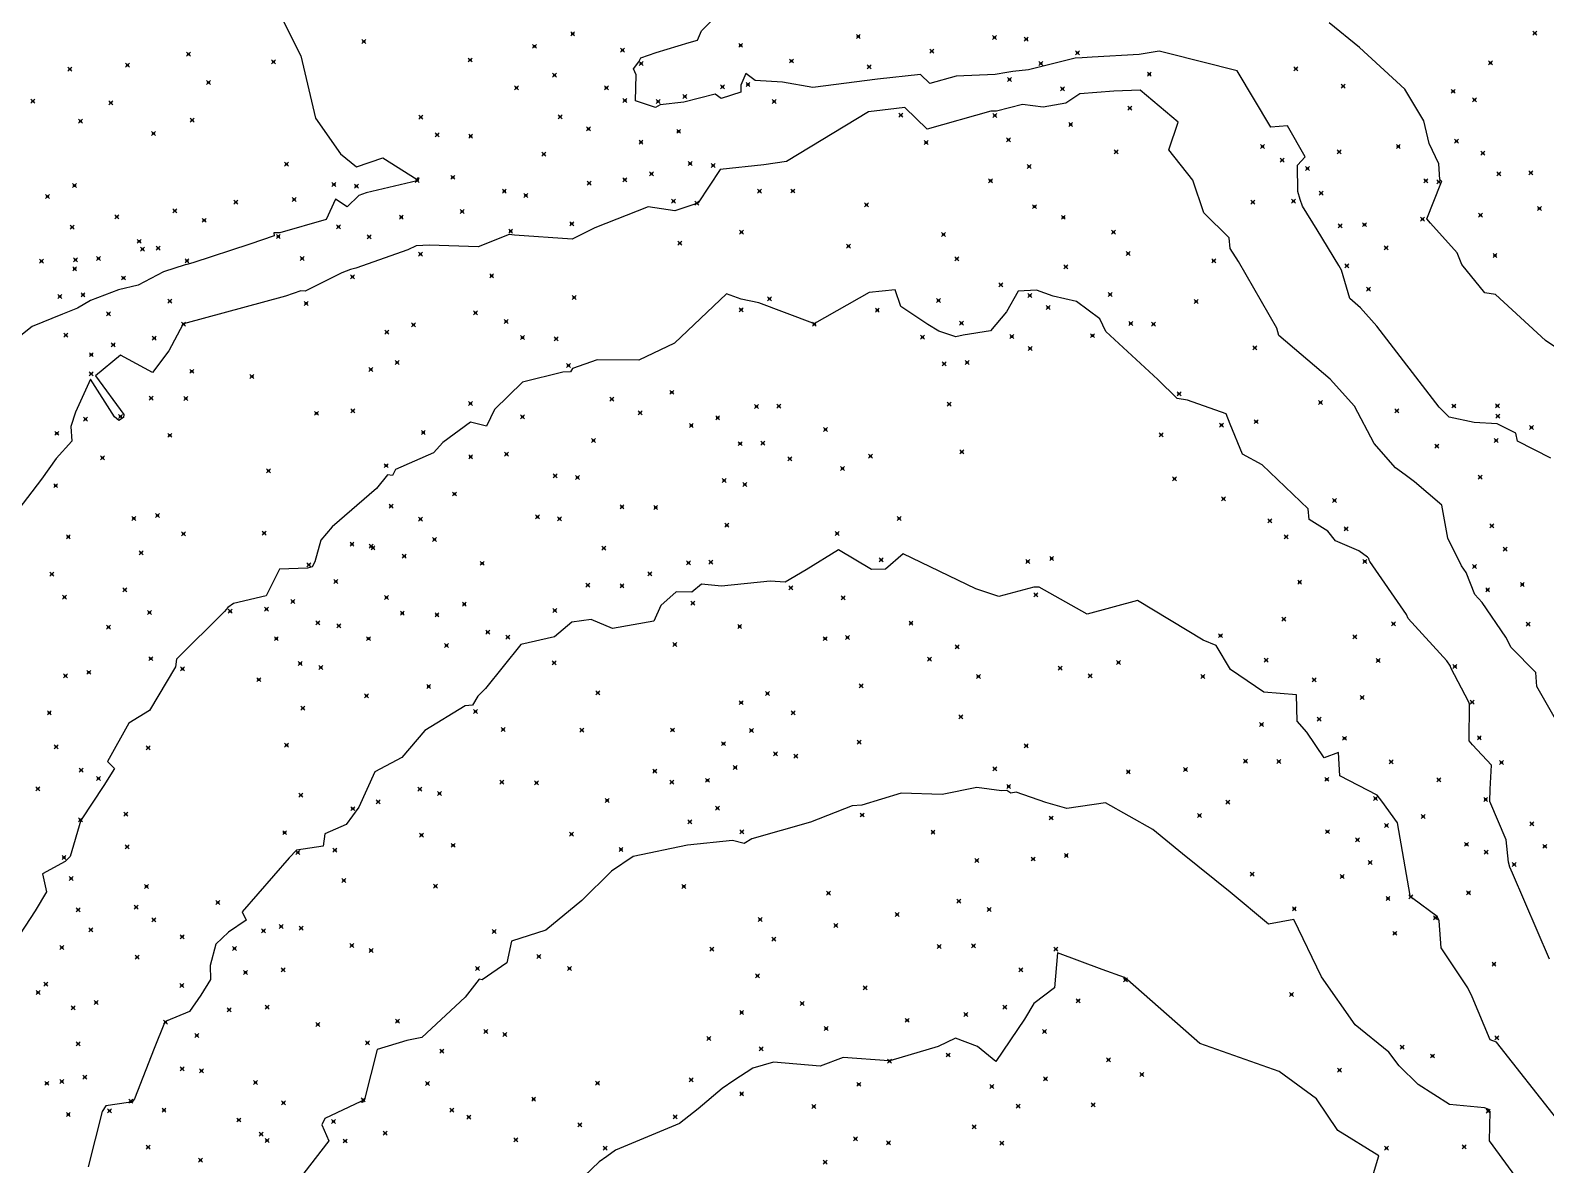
# Model space of a CAD drawing. Header units: inches. Extents: x 1411897 to 1412713, y 4930955 to 4931789.
# Drawn here: x 1412206.8 to 1412283.3, y 4931338.5 to 4931395.8 of the extents above; entities that cross this region are included whole.
import ezdxf

# ---------------------------------------------------------------- set-up
doc = ezdxf.new("R2010")
doc.units = ezdxf.units.IN
doc.header["$MEASUREMENT"] = 0
doc.header["$PDMODE"] = 35
doc.header["$PDSIZE"] = 0.1

msp = doc.modelspace()

# ---------------------------------------------------------------- linework, layer by layer
at = {"color": 2, "true_color": 0xf1eb1f}
for p, q in [((1412219.367, 4931396.672), (1412220.482, 4931394.479)), ((1412240.704, 4931395.726), (1412241.47, 4931396.501)), ((1412240.505, 4931395.268), (1412240.704, 4931395.726)), ((1412273.918, 4931394.896), (1412272.396, 4931396.137)), ((1412238.415, 4931394.641), (1412240.085, 4931395.139)), ((1412240.085, 4931395.139), (1412240.505, 4931395.268)), ((1412276.211, 4931392.794), (1412273.918, 4931394.896)), ((1412220.482, 4931394.479), (1412221.213, 4931391.322)), ((1412237.269, 4931393.807), (1412237.544, 4931394.163)), ((1412237.544, 4931394.163), (1412237.648, 4931394.363)), ((1412237.648, 4931394.363), (1412238.415, 4931394.641)), ((1412259.567, 4931394.347), (1412257.953, 4931393.946)), ((1412259.914, 4931394.373), (1412259.567, 4931394.347)), ((1412260.429, 4931394.397), (1412259.914, 4931394.373)), ((1412262.803, 4931394.537), (1412260.429, 4931394.397)), ((1412263.799, 4931394.711), (1412262.803, 4931394.537)), ((1412264.21, 4931394.602), (1412263.799, 4931394.711)), ((1412267.753, 4931393.708), (1412264.21, 4931394.602)), ((1412237.412, 4931393.513), (1412237.269, 4931393.807)), ((1412237.373, 4931392.194), (1412237.412, 4931393.513)), ((1412242.946, 4931393.583), (1412242.691, 4931392.996)), ((1412243.409, 4931393.224), (1412242.946, 4931393.583)), ((1412249.585, 4931393.285), (1412246.324, 4931392.877)), ((1412251.762, 4931393.524), (1412249.585, 4931393.285)), ((1412252.231, 4931393.067), (1412251.762, 4931393.524)), ((1412253.564, 4931393.443), (1412252.231, 4931393.067)), ((1412255.529, 4931393.533), (1412253.564, 4931393.443)), ((1412256.123, 4931393.63), (1412255.529, 4931393.533)), ((1412256.419, 4931393.676), (1412256.123, 4931393.63)), ((1412257.208, 4931393.767), (1412256.419, 4931393.676)), ((1412257.953, 4931393.946), (1412257.208, 4931393.767)), ((1412269.441, 4931390.876), (1412267.753, 4931393.708)), ((1412241.395, 4931392.53), (1412239.809, 4931392.132)), ((1412241.699, 4931392.322), (1412241.395, 4931392.53)), ((1412242.693, 4931392.644), (1412241.699, 4931392.322)), ((1412242.691, 4931392.996), (1412242.693, 4931392.644)), ((1412244.785, 4931393.139), (1412243.409, 4931393.224)), ((1412246.324, 4931392.877), (1412244.785, 4931393.139)), ((1412259.803, 4931392.551), (1412259.095, 4931392.075)), ((1412261.521, 4931392.682), (1412259.803, 4931392.551)), ((1412262.854, 4931392.745), (1412261.521, 4931392.682)), ((1412264.773, 4931391.125), (1412262.854, 4931392.745)), ((1412277.173, 4931391.197), (1412276.211, 4931392.794)), ((1412238.388, 4931391.87), (1412237.373, 4931392.194)), ((1412238.622, 4931391.998), (1412238.388, 4931391.87)), ((1412239.809, 4931392.132), (1412238.622, 4931391.998)), ((1412250.541, 4931391.821), (1412249.139, 4931391.646)), ((1412250.962, 4931391.868), (1412250.541, 4931391.821)), ((1412252.091, 4931390.766), (1412250.962, 4931391.868)), ((1412256.906, 4931392.007), (1412255.603, 4931391.686)), ((1412257.953, 4931391.88), (1412256.906, 4931392.007)), ((1412259.095, 4931392.075), (1412257.953, 4931391.88)), ((1412221.213, 4931391.322), (1412222.473, 4931389.521)), ((1412249.139, 4931391.646), (1412244.998, 4931389.145)), ((1412255.301, 4931391.672), (1412252.091, 4931390.766)), ((1412255.603, 4931391.686), (1412255.301, 4931391.672)), ((1412264.294, 4931389.727), (1412264.773, 4931391.125)), ((1412277.439, 4931390.043), (1412277.173, 4931391.197)), ((1412270.28, 4931390.946), (1412269.441, 4931390.876)), ((1412271.17, 4931389.378), (1412270.28, 4931390.946)), ((1412222.473, 4931389.521), (1412223.293, 4931388.865)), ((1412265.515, 4931388.203), (1412264.294, 4931389.727)), ((1412277.93, 4931389.022), (1412277.439, 4931390.043)), ((1412223.293, 4931388.865), (1412224.611, 4931389.321)), ((1412224.611, 4931389.321), (1412226.353, 4931388.224)), ((1412241.653, 4931388.73), (1412240.533, 4931387.052)), ((1412243.848, 4931388.974), (1412241.653, 4931388.73)), ((1412244.998, 4931389.145), (1412243.848, 4931388.974)), ((1412270.785, 4931388.959), (1412271.17, 4931389.378)), ((1412270.8, 4931387.622), (1412270.785, 4931388.959)), ((1412277.984, 4931388.235), (1412277.93, 4931389.022)), ((1412226.345, 4931388.169), (1412223.781, 4931387.553)), ((1412226.365, 4931388.169), (1412226.345, 4931388.169)), ((1412226.353, 4931388.224), (1412226.417, 4931388.334)), ((1412226.405, 4931388.185), (1412226.365, 4931388.169)), ((1412226.417, 4931388.334), (1412226.405, 4931388.185)), ((1412266.064, 4931386.555), (1412265.515, 4931388.203)), ((1412277.323, 4931386.245), (1412278.033, 4931388.028)), ((1412278.026, 4931388.173), (1412277.984, 4931388.235)), ((1412278.08, 4931388.13), (1412278.026, 4931388.173)), ((1412278.033, 4931388.028), (1412278.08, 4931388.13)), ((1412222.23, 4931387.237), (1412221.764, 4931386.219)), ((1412222.821, 4931386.849), (1412222.23, 4931387.237)), ((1412223.402, 4931387.419), (1412222.821, 4931386.849)), ((1412223.781, 4931387.553), (1412223.402, 4931387.419)), ((1412270.922, 4931387.227), (1412270.8, 4931387.622)), ((1412271.046, 4931386.89), (1412270.922, 4931387.227)), ((1412238.016, 4931386.855), (1412235.32, 4931385.79)), ((1412239.362, 4931386.657), (1412238.016, 4931386.855)), ((1412240.463, 4931387.023), (1412239.362, 4931386.657)), ((1412240.499, 4931387.021), (1412240.463, 4931387.023)), ((1412240.533, 4931387.052), (1412240.499, 4931387.021)), ((1412267.333, 4931385.286), (1412266.064, 4931386.555)), ((1412271.786, 4931385.686), (1412271.046, 4931386.89)), ((1412221.764, 4931386.219), (1412219.421, 4931385.54)), ((1412235.32, 4931385.79), (1412234.177, 4931385.213)), ((1412272.875, 4931383.895), (1412271.786, 4931385.686)), ((1412277.498, 4931386.03), (1412277.323, 4931386.245)), ((1412278.857, 4931384.525), (1412277.498, 4931386.03)), ((1412217.906, 4931384.967), (1412215.02, 4931384.017)), ((1412219.137, 4931385.394), (1412217.906, 4931384.967)), ((1412219.421, 4931385.54), (1412219.108, 4931385.538)), ((1412219.108, 4931385.538), (1412219.137, 4931385.394)), ((1412226.3, 4931384.884), (1412225.873, 4931384.68)), ((1412226.968, 4931384.919), (1412226.3, 4931384.884)), ((1412229.434, 4931384.84), (1412226.968, 4931384.919)), ((1412230.998, 4931385.45), (1412229.434, 4931384.84)), ((1412231.266, 4931385.416), (1412230.998, 4931385.45)), ((1412234.177, 4931385.213), (1412231.266, 4931385.416)), ((1412267.399, 4931384.754), (1412267.333, 4931385.286)), ((1412225.873, 4931384.68), (1412223.261, 4931383.75)), ((1412267.807, 4931384.084), (1412267.399, 4931384.754)), ((1412279.089, 4931383.948), (1412278.857, 4931384.525)), ((1412213.539, 4931383.563), (1412212.257, 4931382.893)), ((1412214.644, 4931383.916), (1412213.539, 4931383.563)), ((1412214.72, 4931383.935), (1412214.644, 4931383.916)), ((1412215.02, 4931384.017), (1412214.72, 4931383.935)), ((1412222.554, 4931383.513), (1412220.688, 4931382.598)), ((1412222.977, 4931383.69), (1412222.554, 4931383.513)), ((1412223.261, 4931383.75), (1412222.977, 4931383.69)), ((1412269.748, 4931380.728), (1412267.807, 4931384.084)), ((1412273.018, 4931383.647), (1412272.875, 4931383.895)), ((1412273.438, 4931382.218), (1412273.018, 4931383.647)), ((1412280.246, 4931382.507), (1412279.089, 4931383.948)), ((1412211.274, 4931382.666), (1412209.854, 4931382.132)), ((1412212.257, 4931382.893), (1412211.274, 4931382.666)), ((1412220.48, 4931382.607), (1412219.701, 4931382.35)), ((1412220.688, 4931382.598), (1412220.48, 4931382.607)), ((1412250.485, 4931382.665), (1412249.172, 4931382.533)), ((1412250.77, 4931381.823), (1412250.485, 4931382.665)), ((1412256.696, 4931382.591), (1412256.102, 4931381.547)), ((1412257.62, 4931382.651), (1412256.696, 4931382.591)), ((1412258.456, 4931382.343), (1412257.62, 4931382.651)), ((1412209.854, 4931382.132), (1412209.196, 4931381.736)), ((1412219.701, 4931382.35), (1412214.561, 4931380.948)), ((1412241.969, 4931382.463), (1412239.341, 4931379.963)), ((1412242.711, 4931382.194), (1412241.969, 4931382.463)), ((1412243.601, 4931382.003), (1412242.711, 4931382.194)), ((1412246.316, 4931380.977), (1412243.601, 4931382.003)), ((1412249.172, 4931382.533), (1412246.413, 4931380.959)), ((1412252.136, 4931380.911), (1412250.77, 4931381.823)), ((1412259.638, 4931382.071), (1412258.456, 4931382.343)), ((1412260.809, 4931381.202), (1412259.638, 4931382.071)), ((1412273.973, 4931381.761), (1412273.438, 4931382.218)), ((1412280.791, 4931382.431), (1412280.246, 4931382.507)), ((1412283.308, 4931380.113), (1412280.791, 4931382.431)), ((1412208.45, 4931381.437), (1412206.908, 4931380.817)), ((1412209.196, 4931381.736), (1412208.45, 4931381.437)), ((1412256.102, 4931381.547), (1412255.299, 4931380.587)), ((1412261.115, 4931380.567), (1412260.809, 4931381.202)), ((1412274.803, 4931380.836), (1412273.973, 4931381.761)), ((1412206.908, 4931380.817), (1412205.751, 4931379.886)), ((1412214.516, 4931380.909), (1412213.805, 4931379.579)), ((1412214.551, 4931380.945), (1412214.516, 4931380.909)), ((1412214.561, 4931380.948), (1412214.551, 4931380.945)), ((1412246.413, 4931380.959), (1412246.316, 4931380.977)), ((1412252.69, 4931380.575), (1412252.136, 4931380.911)), ((1412253.537, 4931380.297), (1412252.69, 4931380.575)), ((1412253.916, 4931380.368), (1412253.537, 4931380.297)), ((1412255.299, 4931380.587), (1412253.916, 4931380.368)), ((1412263.737, 4931378.132), (1412261.115, 4931380.567)), ((1412269.855, 4931380.364), (1412269.748, 4931380.728)), ((1412272.445, 4931378.15), (1412269.855, 4931380.364)), ((1412277.95, 4931376.736), (1412274.803, 4931380.836)), ((1412213.805, 4931379.579), (1412212.989, 4931378.496)), ((1412239.341, 4931379.963), (1412237.542, 4931379.111)), ((1412285.995, 4931378.296), (1412283.308, 4931380.113)), ((1412211.38, 4931379.367), (1412210.114, 4931378.329)), ((1412212.989, 4931378.496), (1412211.38, 4931379.367)), ((1412235.442, 4931379.125), (1412234.184, 4931378.69)), ((1412237.542, 4931379.111), (1412235.442, 4931379.125)), ((1412209.857, 4931378.152), (1412209.103, 4931376.485)), ((1412211.077, 4931376.248), (1412209.857, 4931378.152)), ((1412210.114, 4931378.329), (1412211.536, 4931376.369)), ((1412231.67, 4931378.002), (1412230.252, 4931376.616)), ((1412233.695, 4931378.512), (1412231.67, 4931378.002)), ((1412234.095, 4931378.525), (1412233.695, 4931378.512)), ((1412234.184, 4931378.69), (1412234.095, 4931378.525)), ((1412264.708, 4931377.176), (1412263.737, 4931378.132)), ((1412273.668, 4931376.788), (1412272.445, 4931378.15)), ((1412209.103, 4931376.485), (1412208.86, 4931375.768)), ((1412230.252, 4931376.616), (1412229.855, 4931375.779)), ((1412265.244, 4931377.091), (1412264.708, 4931377.176)), ((1412267.191, 4931376.397), (1412265.244, 4931377.091)), ((1412274.657, 4931374.904), (1412273.668, 4931376.788)), ((1412278.448, 4931376.232), (1412277.95, 4931376.736)), ((1412208.86, 4931375.768), (1412208.912, 4931375.02)), ((1412211.286, 4931376.075), (1412211.077, 4931376.248)), ((1412211.519, 4931376.213), (1412211.286, 4931376.075)), ((1412211.536, 4931376.369), (1412211.519, 4931376.213)), ((1412229.043, 4931375.983), (1412227.648, 4931374.952)), ((1412229.855, 4931375.779), (1412229.043, 4931375.983)), ((1412267.386, 4931375.882), (1412267.191, 4931376.397)), ((1412268.01, 4931374.37), (1412267.386, 4931375.882)), ((1412279.706, 4931375.97), (1412278.448, 4931376.232)), ((1412280.875, 4931375.902), (1412279.706, 4931375.97)), ((1412281.812, 4931375.426), (1412280.875, 4931375.902)), ((1412208.912, 4931375.02), (1412208.131, 4931374.146)), ((1412227.648, 4931374.952), (1412227.175, 4931374.443)), ((1412281.893, 4931375.028), (1412281.812, 4931375.426)), ((1412283.584, 4931374.163), (1412281.893, 4931375.028)), ((1412227.175, 4931374.443), (1412225.258, 4931373.595)), ((1412269.01, 4931373.831), (1412268.01, 4931374.37)), ((1412275.746, 4931373.672), (1412274.657, 4931374.904)), ((1412208.131, 4931374.146), (1412207.383, 4931373.102)), ((1412225.258, 4931373.595), (1412225.11, 4931373.29)), ((1412271.333, 4931371.611), (1412269.01, 4931373.831)), ((1412276.226, 4931373.319), (1412275.746, 4931373.672)), ((1412207.383, 4931373.102), (1412205.755, 4931370.978)), ((1412224.289, 4931372.642), (1412222.063, 4931370.706)), ((1412224.845, 4931373.319), (1412224.289, 4931372.642)), ((1412225.11, 4931373.29), (1412224.845, 4931373.319)), ((1412276.702, 4931372.977), (1412276.226, 4931373.319)), ((1412278.085, 4931371.804), (1412276.702, 4931372.977)), ((1412271.384, 4931371.073), (1412271.333, 4931371.611)), ((1412278.384, 4931370.131), (1412278.085, 4931371.804)), ((1412222.063, 4931370.706), (1412221.487, 4931370.029)), ((1412272.326, 4931370.479), (1412271.384, 4931371.073)), ((1412272.717, 4931369.999), (1412272.326, 4931370.479)), ((1412221.487, 4931370.029), (1412221.186, 4931368.936)), ((1412273.884, 4931369.488), (1412272.717, 4931369.999)), ((1412279.065, 4931368.731), (1412278.384, 4931370.131)), ((1412221.186, 4931368.936), (1412221.046, 4931368.687)), ((1412247.626, 4931369.543), (1412245.99, 4931368.54)), ((1412249.286, 4931368.548), (1412247.626, 4931369.543)), ((1412250.882, 4931369.339), (1412249.987, 4931368.572)), ((1412254.559, 4931367.571), (1412250.882, 4931369.339)), ((1412274.323, 4931369.173), (1412273.884, 4931369.488)), ((1412274.397, 4931369.111), (1412274.323, 4931369.173)), ((1412274.412, 4931369.022), (1412274.397, 4931369.111)), ((1412274.449, 4931368.948), (1412274.412, 4931369.022)), ((1412276.295, 4931366.273), (1412274.449, 4931368.948)), ((1412219.393, 4931368.562), (1412218.729, 4931367.226)), ((1412220.806, 4931368.62), (1412219.393, 4931368.562)), ((1412221.046, 4931368.687), (1412220.806, 4931368.62)), ((1412245.99, 4931368.54), (1412244.92, 4931367.913)), ((1412249.987, 4931368.572), (1412249.286, 4931368.548)), ((1412279.298, 4931368.394), (1412279.065, 4931368.731)), ((1412279.743, 4931367.287), (1412279.298, 4931368.394)), ((1412239.422, 4931367.426), (1412238.658, 4931366.738)), ((1412240.21, 4931367.403), (1412239.422, 4931367.426)), ((1412240.695, 4931367.816), (1412240.21, 4931367.403)), ((1412241.717, 4931367.716), (1412240.695, 4931367.816)), ((1412244.165, 4931367.964), (1412241.717, 4931367.716)), ((1412244.92, 4931367.913), (1412244.165, 4931367.964)), ((1412255.709, 4931367.181), (1412254.559, 4931367.571)), ((1412257.483, 4931367.666), (1412255.709, 4931367.181)), ((1412257.746, 4931367.651), (1412257.483, 4931367.666)), ((1412260.18, 4931366.301), (1412257.746, 4931367.651)), ((1412280.116, 4931366.878), (1412279.743, 4931367.287)), ((1412216.793, 4931366.635), (1412216.621, 4931366.436)), ((1412217.084, 4931366.839), (1412216.793, 4931366.635)), ((1412218.729, 4931367.226), (1412217.084, 4931366.839)), ((1412238.658, 4931366.738), (1412238.298, 4931365.943)), ((1412262.707, 4931366.986), (1412260.18, 4931366.301)), ((1412266.026, 4931364.979), (1412262.707, 4931366.986)), ((1412281.312, 4931365.142), (1412280.116, 4931366.878)), ((1412216.621, 4931366.436), (1412214.208, 4931364.032)), ((1412234.154, 4931365.89), (1412233.28, 4931365.144)), ((1412235.13, 4931366.018), (1412234.154, 4931365.89)), ((1412236.203, 4931365.564), (1412235.13, 4931366.018)), ((1412238.298, 4931365.943), (1412236.203, 4931365.564)), ((1412276.374, 4931366.074), (1412276.295, 4931366.273)), ((1412278.322, 4931363.941), (1412276.374, 4931366.074)), ((1412233.28, 4931365.144), (1412231.581, 4931364.77)), ((1412266.687, 4931364.717), (1412266.026, 4931364.979)), ((1412281.583, 4931364.606), (1412281.312, 4931365.142)), ((1412231.581, 4931364.77), (1412229.8, 4931362.547)), ((1412267.406, 4931363.508), (1412266.687, 4931364.717)), ((1412282.818, 4931363.344), (1412281.583, 4931364.606)), ((1412214.155, 4931363.643), (1412212.829, 4931361.438)), ((1412214.208, 4931364.032), (1412214.155, 4931363.643)), ((1412269.095, 4931362.357), (1412267.406, 4931363.508)), ((1412278.509, 4931363.668), (1412278.322, 4931363.941)), ((1412278.533, 4931363.581), (1412278.509, 4931363.668)), ((1412279.448, 4931361.857), (1412278.533, 4931363.581)), ((1412282.871, 4931362.647), (1412282.818, 4931363.344)), ((1412229.411, 4931362.16), (1412229.151, 4931361.697)), ((1412229.8, 4931362.547), (1412229.411, 4931362.16)), ((1412270.747, 4931362.23), (1412269.095, 4931362.357)), ((1412270.766, 4931360.896), (1412270.747, 4931362.23)), ((1412284.159, 4931360.4), (1412282.871, 4931362.647)), ((1412212.829, 4931361.438), (1412211.787, 4931360.803)), ((1412228.766, 4931361.662), (1412226.737, 4931360.419)), ((1412229.151, 4931361.697), (1412228.766, 4931361.662)), ((1412279.481, 4931361.755), (1412279.448, 4931361.857)), ((1412279.456, 4931359.91), (1412279.481, 4931361.755)), ((1412211.787, 4931360.803), (1412210.714, 4931358.869)), ((1412226.737, 4931360.419), (1412225.569, 4931359.055)), ((1412271.269, 4931360.349), (1412270.766, 4931360.896)), ((1412272.133, 4931359.053), (1412271.269, 4931360.349)), ((1412279.628, 4931359.697), (1412279.456, 4931359.91)), ((1412280.592, 4931358.672), (1412279.628, 4931359.697)), ((1412210.714, 4931358.869), (1412211.073, 4931358.502)), ((1412225.569, 4931359.055), (1412224.213, 4931358.331)), ((1412272.856, 4931359.307), (1412272.133, 4931359.053)), ((1412272.923, 4931358.137), (1412272.856, 4931359.307)), ((1412211.073, 4931358.502), (1412210.524, 4931357.656)), ((1412224.213, 4931358.331), (1412223.41, 4931356.562)), ((1412274.805, 4931357.165), (1412272.923, 4931358.137)), ((1412280.515, 4931357.472), (1412280.592, 4931358.672)), ((1412210.524, 4931357.656), (1412209.381, 4931355.914)), ((1412254.597, 4931357.556), (1412252.849, 4931357.193)), ((1412255.852, 4931357.384), (1412254.597, 4931357.556)), ((1412256.124, 4931357.4), (1412255.852, 4931357.384)), ((1412256.323, 4931357.267), (1412256.124, 4931357.4)), ((1412280.494, 4931356.842), (1412280.515, 4931357.472)), ((1412223.41, 4931356.562), (1412222.757, 4931355.684)), ((1412248.305, 4931356.617), (1412246.214, 4931355.796)), ((1412248.798, 4931356.662), (1412248.305, 4931356.617)), ((1412250.776, 4931357.265), (1412248.798, 4931356.662)), ((1412252.849, 4931357.193), (1412250.776, 4931357.265)), ((1412256.589, 4931357.319), (1412256.323, 4931357.267)), ((1412258.089, 4931356.794), (1412256.589, 4931357.319)), ((1412259.149, 4931356.483), (1412258.089, 4931356.794)), ((1412261.095, 4931356.782), (1412259.149, 4931356.483)), ((1412263.483, 4931355.43), (1412261.095, 4931356.782)), ((1412275.055, 4931356.867), (1412274.805, 4931357.165)), ((1412275.847, 4931355.766), (1412275.055, 4931356.867)), ((1412281.321, 4931354.916), (1412280.494, 4931356.842)), ((1412209.375, 4931355.896), (1412208.828, 4931354.062)), ((1412209.381, 4931355.914), (1412209.375, 4931355.896)), ((1412246.214, 4931355.796), (1412243.241, 4931354.957)), ((1412221.686, 4931355.218), (1412221.605, 4931354.596)), ((1412222.757, 4931355.684), (1412221.686, 4931355.218)), ((1412264.979, 4931354.209), (1412263.483, 4931355.43)), ((1412276.485, 4931352.105), (1412275.847, 4931355.766)), ((1412220.253, 4931354.385), (1412219.894, 4931353.997)), ((1412221.605, 4931354.596), (1412220.253, 4931354.385)), ((1412240.001, 4931354.635), (1412237.25, 4931354.062)), ((1412242.271, 4931354.87), (1412240.001, 4931354.635)), ((1412242.864, 4931354.721), (1412242.271, 4931354.87)), ((1412243.241, 4931354.957), (1412242.864, 4931354.721)), ((1412281.45, 4931353.784), (1412281.321, 4931354.916)), ((1412208.587, 4931353.814), (1412207.43, 4931353.188)), ((1412208.828, 4931354.062), (1412208.587, 4931353.814)), ((1412219.894, 4931353.997), (1412217.519, 4931351.275)), ((1412237.25, 4931354.062), (1412236.167, 4931353.327)), ((1412267.398, 4931352.261), (1412264.979, 4931354.209)), ((1412281.509, 4931353.524), (1412281.45, 4931353.784)), ((1412281.643, 4931353.231), (1412281.509, 4931353.524)), ((1412207.43, 4931353.188), (1412207.637, 4931352.286)), ((1412236.167, 4931353.327), (1412234.664, 4931351.849)), ((1412283.512, 4931348.892), (1412281.643, 4931353.231)), ((1412207.637, 4931352.286), (1412207.068, 4931351.32)), ((1412269.329, 4931350.647), (1412267.398, 4931352.261)), ((1412276.484, 4931352.052), (1412276.485, 4931352.105)), ((1412276.501, 4931352.029), (1412276.484, 4931352.052)), ((1412276.504, 4931352.017), (1412276.501, 4931352.029)), ((1412276.613, 4931351.942), (1412276.504, 4931352.017)), ((1412207.068, 4931351.32), (1412205.769, 4931349.341)), ((1412217.519, 4931351.275), (1412217.714, 4931350.855)), ((1412234.664, 4931351.849), (1412232.846, 4931350.353)), ((1412277.838, 4931351.037), (1412276.613, 4931351.942)), ((1412217.714, 4931350.855), (1412216.832, 4931350.249)), ((1412270.613, 4931350.889), (1412269.329, 4931350.647)), ((1412271.995, 4931347.991), (1412270.613, 4931350.889)), ((1412277.944, 4931350.817), (1412277.838, 4931351.037)), ((1412278.04, 4931349.463), (1412277.944, 4931350.817)), ((1412216.832, 4931350.249), (1412216.19, 4931349.639)), ((1412231.109, 4931349.79), (1412230.871, 4931348.7)), ((1412232.846, 4931350.353), (1412231.109, 4931349.79)), ((1412216.19, 4931349.639), (1412215.899, 4931348.564)), ((1412258.671, 4931349.203), (1412258.52, 4931347.435)), ((1412260.937, 4931348.363), (1412258.671, 4931349.203)), ((1412279.383, 4931347.432), (1412278.04, 4931349.463)), ((1412215.899, 4931348.564), (1412215.913, 4931347.857)), ((1412230.871, 4931348.7), (1412229.634, 4931347.846)), ((1412262.056, 4931347.963), (1412260.937, 4931348.363)), ((1412215.913, 4931347.857), (1412215.433, 4931347.065)), ((1412229.471, 4931347.873), (1412228.776, 4931346.976)), ((1412229.634, 4931347.846), (1412229.471, 4931347.873)), ((1412258.52, 4931347.435), (1412257.476, 4931346.649)), ((1412262.133, 4931347.9), (1412262.056, 4931347.963)), ((1412262.152, 4931347.885), (1412262.133, 4931347.9)), ((1412262.204, 4931347.842), (1412262.152, 4931347.885)), ((1412265.857, 4931344.63), (1412262.204, 4931347.842)), ((1412273.707, 4931345.567), (1412271.995, 4931347.991)), ((1412279.603, 4931346.982), (1412279.383, 4931347.432)), ((1412215.433, 4931347.065), (1412214.862, 4931346.238)), ((1412228.776, 4931346.976), (1412226.581, 4931344.929)), ((1412257.476, 4931346.649), (1412257.007, 4931345.855)), ((1412280.511, 4931344.822), (1412279.603, 4931346.982)), ((1412214.862, 4931346.238), (1412213.677, 4931345.762)), ((1412257.007, 4931345.855), (1412255.565, 4931343.724)), ((1412213.601, 4931345.666), (1412213.067, 4931344.373)), ((1412213.621, 4931345.708), (1412213.599, 4931345.687)), ((1412213.599, 4931345.687), (1412213.601, 4931345.666)), ((1412213.637, 4931345.73), (1412213.621, 4931345.708)), ((1412213.677, 4931345.762), (1412213.637, 4931345.73)), ((1412275.401, 4931344.194), (1412273.707, 4931345.567)), ((1412213.067, 4931344.373), (1412212.081, 4931341.834)), ((1412224.329, 4931344.329), (1412223.691, 4931341.805)), ((1412225.823, 4931344.787), (1412224.329, 4931344.329)), ((1412226.581, 4931344.929), (1412225.823, 4931344.787)), ((1412252.643, 4931344.481), (1412250.209, 4931343.761)), ((1412253.522, 4931344.897), (1412252.643, 4931344.481)), ((1412254.632, 4931344.482), (1412253.522, 4931344.897)), ((1412255.565, 4931343.724), (1412254.632, 4931344.482)), ((1412269.863, 4931343.216), (1412265.857, 4931344.63)), ((1412280.832, 4931344.69), (1412280.511, 4931344.822)), ((1412283.876, 4931340.831), (1412280.832, 4931344.69)), ((1412244.334, 4931343.685), (1412243.298, 4931343.391)), ((1412246.697, 4931343.492), (1412244.334, 4931343.685)), ((1412247.856, 4931343.923), (1412246.697, 4931343.492)), ((1412250.168, 4931343.757), (1412247.856, 4931343.923)), ((1412250.191, 4931343.767), (1412250.168, 4931343.757)), ((1412250.209, 4931343.761), (1412250.191, 4931343.767)), ((1412275.925, 4931343.505), (1412275.401, 4931344.194)), ((1412243.298, 4931343.391), (1412242.329, 4931342.768)), ((1412271.753, 4931341.846), (1412269.863, 4931343.216)), ((1412276.88, 4931342.557), (1412275.925, 4931343.505)), ((1412241.742, 4931342.361), (1412240.541, 4931341.334)), ((1412242.329, 4931342.768), (1412241.742, 4931342.361)), ((1412278.459, 4931341.552), (1412276.88, 4931342.557)), ((1412210.631, 4931341.487), (1412210.454, 4931341.198)), ((1412211.769, 4931341.661), (1412210.631, 4931341.487)), ((1412211.925, 4931341.654), (1412211.769, 4931341.661)), ((1412211.982, 4931341.698), (1412211.925, 4931341.654)), ((1412212.081, 4931341.834), (1412211.982, 4931341.698)), ((1412223.504, 4931341.698), (1412221.694, 4931340.849)), ((1412223.569, 4931341.651), (1412223.504, 4931341.698)), ((1412223.652, 4931341.756), (1412223.569, 4931341.651)), ((1412223.691, 4931341.805), (1412223.652, 4931341.756)), ((1412240.541, 4931341.334), (1412239.597, 4931340.595)), ((1412272.832, 4931340.243), (1412271.753, 4931341.846)), ((1412280.228, 4931341.391), (1412278.459, 4931341.552)), ((1412280.422, 4931341.311), (1412280.228, 4931341.391)), ((1412280.511, 4931341.199), (1412280.422, 4931341.311)), ((1412210.454, 4931341.198), (1412209.745, 4931338.398)), ((1412221.694, 4931340.849), (1412221.544, 4931340.527)), ((1412221.544, 4931340.527), (1412221.895, 4931339.716)), ((1412239.597, 4931340.595), (1412236.365, 4931339.251)), ((1412280.489, 4931339.719), (1412280.511, 4931341.199)), ((1412274.904, 4931338.954), (1412272.832, 4931340.243)), ((1412221.895, 4931339.716), (1412220.051, 4931337.343)), ((1412236.365, 4931339.251), (1412235.929, 4931338.924)), ((1412282.9, 4931336.432), (1412280.489, 4931339.719)), ((1412235.544, 4931338.665), (1412233.416, 4931336.635)), ((1412235.929, 4931338.924), (1412235.544, 4931338.665)), ((1412274.09, 4931336.288), (1412274.904, 4931338.954))]:
    msp.add_line(p, q, dxfattribs=at)
for p in [(1412234.2, 4931395.58), (1412282.77, 4931395.61), (1412223.66, 4931395.19), (1412232.27, 4931394.95), (1412236.72, 4931394.75), (1412242.68, 4931395), (1412248.62, 4931395.45), (1412255.5, 4931395.39), (1412257.1, 4931395.31), (1412211.72, 4931394), (1412214.8, 4931394.55), (1412219.1, 4931394.17), (1412229.02, 4931394.26), (1412237.66, 4931394.08), (1412245.24, 4931394.21), (1412252.33, 4931394.7), (1412257.83, 4931394.09), (1412259.68, 4931394.62), (1412280.53, 4931394.11), (1412208.81, 4931393.8), (1412233.28, 4931393.49), (1412249.17, 4931393.92), (1412256.25, 4931393.27), (1412263.31, 4931393.54), (1412270.71, 4931393.82), (1412215.82, 4931393.12), (1412231.36, 4931392.86), (1412235.9, 4931392.85), (1412239.86, 4931392.42), (1412241.77, 4931392.91), (1412243.05, 4931393.03), (1412258.93, 4931392.8), (1412273.09, 4931392.94), (1412278.65, 4931392.68), (1412206.95, 4931392.18), (1412210.89, 4931392.1), (1412236.84, 4931392.21), (1412238.51, 4931392.16), (1412244.37, 4931392.16), (1412262.33, 4931391.83), (1412279.72, 4931392.25), (1412209.35, 4931391.17), (1412214.99, 4931391.22), (1412226.54, 4931391.38), (1412233.57, 4931391.39), (1412250.77, 4931391.47), (1412255.51, 4931391.46), (1412259.34, 4931391), (1412213.04, 4931390.55), (1412227.36, 4931390.49), (1412229.05, 4931390.42), (1412235, 4931390.78), (1412237.65, 4931390.12), (1412239.55, 4931390.66), (1412256.2, 4931390.23), (1412278.82, 4931390.17), (1412232.74, 4931389.51), (1412252.05, 4931390.09), (1412261.64, 4931389.63), (1412269.02, 4931389.9), (1412272.89, 4931389.63), (1412275.88, 4931389.9), (1412280.15, 4931389.56), (1412219.75, 4931389.01), (1412240.13, 4931389.03), (1412241.29, 4931388.93), (1412257.24, 4931388.88), (1412270.02, 4931389.21), (1412271.3, 4931388.79), (1412209.05, 4931387.92), (1412222.15, 4931387.98), (1412223.28, 4931387.9), (1412226.35, 4931388.18), (1412228.15, 4931388.34), (1412235.03, 4931388.05), (1412236.83, 4931388.22), (1412238.18, 4931388.51), (1412255.3, 4931388.17), (1412277.27, 4931388.17), (1412277.93, 4931388.11), (1412280.95, 4931388.52), (1412282.57, 4931388.57), (1412207.69, 4931387.37), (1412217.2, 4931387.08), (1412220.14, 4931387.22), (1412230.75, 4931387.64), (1412231.83, 4931387.43), (1412239.29, 4931387.13), (1412243.63, 4931387.64), (1412245.31, 4931387.65), (1412268.54, 4931387.09), (1412270.59, 4931387.13), (1412271.99, 4931387.54), (1412211.19, 4931386.35), (1412214.11, 4931386.65), (1412225.55, 4931386.33), (1412228.62, 4931386.61), (1412240.47, 4931387.04), (1412249.03, 4931386.95), (1412257.52, 4931386.86), (1412258.97, 4931386.32), (1412280.03, 4931386.43), (1412283, 4931386.77), (1412208.93, 4931385.83), (1412215.6, 4931386.17), (1412222.38, 4931385.84), (1412231.07, 4931385.62), (1412234.15, 4931386), (1412242.72, 4931385.57), (1412261.5, 4931385.57), (1412272.94, 4931385.89), (1412274.17, 4931385.95), (1412277.1, 4931386.23), (1412212.32, 4931385.11), (1412219.34, 4931385.35), (1412223.93, 4931385.34), (1412239.61, 4931385.02), (1412248.12, 4931384.86), (1412252.92, 4931385.45), (1412275.27, 4931384.78), (1412207.38, 4931384.11), (1412209.1, 4931384.17), (1412210.26, 4931384.24), (1412212.48, 4931384.72), (1412213.27, 4931384.76), (1412214.73, 4931384.12), (1412220.55, 4931384.25), (1412226.52, 4931384.46), (1412253.59, 4931384.23), (1412262.24, 4931384.5), (1412266.56, 4931384.13), (1412280.76, 4931384.39), (1412209.06, 4931383.72), (1412211.52, 4931383.26), (1412223.08, 4931383.32), (1412230.11, 4931383.37), (1412259.09, 4931383.82), (1412273.28, 4931383.88), (1412255.81, 4931382.91), (1412274.37, 4931382.7), (1412208.31, 4931382.32), (1412209.48, 4931382.41), (1412213.87, 4931382.09), (1412220.74, 4931381.98), (1412234.28, 4931382.28), (1412244.14, 4931382.21), (1412252.67, 4931382.13), (1412257.28, 4931382.38), (1412258.21, 4931381.77), (1412261.34, 4931382.43), (1412265.68, 4931382.08), (1412210.77, 4931381.45), (1412229.29, 4931381.5), (1412230.84, 4931381.07), (1412242.71, 4931381.66), (1412249.58, 4931381.63), (1412253.83, 4931380.98), (1412262.37, 4931380.97), (1412208.62, 4931380.37), (1412213.08, 4931380.22), (1412214.56, 4931380.93), (1412224.82, 4931380.53), (1412226.17, 4931380.89), (1412231.67, 4931380.25), (1412233.37, 4931380.19), (1412246.4, 4931380.93), (1412251.86, 4931380.28), (1412256.37, 4931380.3), (1412260.44, 4931380.35), (1412263.52, 4931380.93), (1412211.01, 4931379.89), (1412257.3, 4931379.7), (1412268.63, 4931379.73), (1412209.9, 4931379.39), (1412225.34, 4931379), (1412233.99, 4931378.84), (1412252.95, 4931378.93), (1412254.11, 4931378.99), (1412209.89, 4931378.42), (1412214.97, 4931378.55), (1412218.01, 4931378.29), (1412224.01, 4931378.64), (1412212.92, 4931377.19), (1412214.67, 4931377.18), (1412236.17, 4931377.15), (1412239.21, 4931377.49), (1412264.81, 4931377.41), (1412221.27, 4931376.43), (1412223.1, 4931376.56), (1412229.04, 4931376.92), (1412237.61, 4931376.45), (1412243.48, 4931376.78), (1412244.61, 4931376.79), (1412253.2, 4931376.89), (1412271.95, 4931376.98), (1412275.8, 4931376.55), (1412278.69, 4931376.8), (1412280.88, 4931376.81), (1412209.61, 4931376.14), (1412211.37, 4931376.27), (1412231.67, 4931376.26), (1412240.19, 4931375.82), (1412241.52, 4931376.2), (1412246.96, 4931375.62), (1412266.95, 4931375.84), (1412268.71, 4931376.01), (1412280.9, 4931376.29), (1412282.61, 4931375.72), (1412208.16, 4931375.42), (1412213.86, 4931375.32), (1412226.66, 4931375.46), (1412235.25, 4931375.06), (1412242.65, 4931374.9), (1412243.8, 4931374.93), (1412263.91, 4931375.35), (1412280.82, 4931375.06), (1412210.47, 4931374.19), (1412229.05, 4931374.23), (1412230.86, 4931374.37), (1412245.16, 4931374.14), (1412249.24, 4931374.27), (1412253.85, 4931374.48), (1412277.83, 4931374.78), (1412218.85, 4931373.53), (1412224.79, 4931373.79), (1412247.82, 4931373.65), (1412208.1, 4931372.78), (1412233.32, 4931373.27), (1412234.44, 4931373.19), (1412241.85, 4931373.04), (1412242.89, 4931372.84), (1412264.58, 4931373.12), (1412280.01, 4931373.21), (1412228.23, 4931372.36), (1412267.05, 4931372.12), (1412272.66, 4931372.03), (1412212.04, 4931371.13), (1412213.24, 4931371.28), (1412225.03, 4931371.74), (1412226.52, 4931371.09), (1412232.42, 4931371.2), (1412233.53, 4931371.11), (1412236.69, 4931371.71), (1412238.39, 4931371.68), (1412250.68, 4931371.12), (1412269.4, 4931371), (1412214.56, 4931370.35), (1412218.63, 4931370.39), (1412241.98, 4931370.78), (1412247.55, 4931370.36), (1412273.24, 4931370.6), (1412280.6, 4931370.75), (1412208.74, 4931370.2), (1412223.06, 4931369.83), (1412224.03, 4931369.72), (1412224.12, 4931369.64), (1412227.23, 4931370.07), (1412235.77, 4931369.62), (1412270.22, 4931370.2), (1412281.28, 4931369.57), (1412212.41, 4931369.39), (1412220.88, 4931368.79), (1412225.7, 4931369.22), (1412229.63, 4931368.86), (1412240.05, 4931368.89), (1412241.18, 4931368.92), (1412249.77, 4931369.03), (1412257.17, 4931368.95), (1412258.38, 4931369.11), (1412274.19, 4931368.96), (1412279.73, 4931368.7), (1412207.91, 4931368.32), (1412222.25, 4931367.94), (1412238.09, 4931368.33), (1412211.59, 4931367.53), (1412234.97, 4931367.76), (1412236.69, 4931367.72), (1412245.21, 4931367.63), (1412257.58, 4931367.27), (1412270.9, 4931367.91), (1412280.39, 4931367.52), (1412282.14, 4931367.79), (1412208.54, 4931367.16), (1412216.91, 4931366.44), (1412218.75, 4931366.55), (1412220.07, 4931366.94), (1412224.8, 4931367.14), (1412228.73, 4931366.8), (1412233.3, 4931366.48), (1412240.27, 4931366.85), (1412247.85, 4931367.12), (1412210.77, 4931365.64), (1412212.84, 4931366.38), (1412221.34, 4931365.86), (1412222.4, 4931365.71), (1412225.6, 4931366.34), (1412227.35, 4931366.26), (1412242.63, 4931365.67), (1412251.28, 4931365.84), (1412270.1, 4931366.04), (1412275.64, 4931365.81), (1412282.43, 4931365.79), (1412219.24, 4931365.06), (1412223.9, 4931365.06), (1412229.91, 4931365.39), (1412230.93, 4931365.13), (1412246.95, 4931365.06), (1412248.07, 4931365.12), (1412266.9, 4931365.21), (1412273.69, 4931365.15), (1412227.83, 4931364.71), (1412239.36, 4931364.77), (1412253.61, 4931364.64), (1412209.78, 4931363.36), (1412212.91, 4931364.05), (1412214.5, 4931363.53), (1412220.45, 4931363.8), (1412221.48, 4931363.61), (1412233.26, 4931363.84), (1412252.21, 4931364.03), (1412258.81, 4931363.57), (1412261.75, 4931363.85), (1412269.21, 4931363.97), (1412274.86, 4931363.95), (1412278.74, 4931363.65), (1412208.6, 4931363.19), (1412218.35, 4931362.99), (1412226.93, 4931362.65), (1412248.77, 4931362.68), (1412254.68, 4931363.15), (1412260.32, 4931363.19), (1412266.01, 4931363.15), (1412271.63, 4931362.98), (1412223.79, 4931362.17), (1412235.47, 4931362.32), (1412242.71, 4931361.83), (1412244.04, 4931362.29), (1412274.06, 4931362.09), (1412279.61, 4931361.85), (1412207.78, 4931361.31), (1412220.58, 4931361.55), (1412229.29, 4931361.38), (1412245.33, 4931361.32), (1412253.8, 4931361.11), (1412230.69, 4931360.47), (1412234.66, 4931360.44), (1412239.24, 4931360.45), (1412243.22, 4931360.43), (1412268.98, 4931360.73), (1412271.89, 4931361), (1412208.13, 4931359.6), (1412212.77, 4931359.55), (1412219.76, 4931359.68), (1412241.81, 4931359.76), (1412248.66, 4931359.84), (1412257.1, 4931359.65), (1412273.17, 4931360.03), (1412279.97, 4931360.05), (1412244.44, 4931359.25), (1412245.47, 4931359.13), (1412268.16, 4931358.87), (1412269.85, 4931358.86), (1412275.52, 4931358.84), (1412281.09, 4931358.81), (1412209.39, 4931358.43), (1412210.26, 4931358), (1412238.34, 4931358.38), (1412242.41, 4931358.56), (1412255.51, 4931358.49), (1412262.25, 4931358.34), (1412265.13, 4931358.45), (1412207.2, 4931357.48), (1412226.48, 4931357.46), (1412227.48, 4931357.24), (1412230.63, 4931357.82), (1412232.37, 4931357.78), (1412239.21, 4931357.82), (1412241.01, 4931357.91), (1412256.21, 4931357.6), (1412272.27, 4931357.96), (1412277.92, 4931357.93), (1412220.48, 4931357.16), (1412223.1, 4931356.48), (1412224.38, 4931356.82), (1412235.94, 4931356.9), (1412241.51, 4931356.5), (1412267.27, 4931356.81), (1412274.73, 4931356.99), (1412280.29, 4931356.95), (1412209.35, 4931355.91), (1412211.64, 4931356.2), (1412240.11, 4931355.82), (1412248.82, 4931356.16), (1412258.36, 4931356.01), (1412265.85, 4931356.14), (1412277.14, 4931356.08), (1412282.62, 4931355.72), (1412219.66, 4931355.27), (1412226.57, 4931355.15), (1412234.14, 4931355.2), (1412242.74, 4931355.31), (1412252.39, 4931355.3), (1412272.3, 4931355.32), (1412275.29, 4931355.63), (1412211.71, 4931354.55), (1412220.33, 4931354.27), (1412222.2, 4931354.39), (1412228.16, 4931354.63), (1412236.64, 4931354.42), (1412273.82, 4931354.91), (1412279.32, 4931354.68), (1412280.31, 4931354.29), (1412283.28, 4931354.58), (1412208.52, 4931354.01), (1412254.6, 4931353.87), (1412257.45, 4931353.94), (1412259.12, 4931354.12), (1412274.46, 4931353.76), (1412281.73, 4931353.66), (1412208.88, 4931352.95), (1412222.65, 4931352.86), (1412268.5, 4931353.18), (1412273.04, 4931353.05), (1412212.69, 4931352.56), (1412227.27, 4931352.57), (1412239.81, 4931352.56), (1412247.12, 4931352.22), (1412275.36, 4931351.95), (1412276.51, 4931352.03), (1412279.43, 4931352.24), (1412209.24, 4931351.38), (1412212.16, 4931351.51), (1412216.29, 4931351.74), (1412250.58, 4931351.14), (1412253.7, 4931351.81), (1412255.23, 4931351.39), (1412270.63, 4931351.43), (1412209.87, 4931350.36), (1412213.05, 4931350.87), (1412219.49, 4931350.53), (1412220.49, 4931350.45), (1412243.67, 4931350.89), (1412247.49, 4931350.58), (1412277.75, 4931350.97), (1412214.48, 4931350.02), (1412218.59, 4931350.31), (1412230.23, 4931350.28), (1412244.35, 4931349.9), (1412275.71, 4931350.19), (1412208.41, 4931349.48), (1412212.22, 4931348.99), (1412217.13, 4931349.43), (1412223.05, 4931349.57), (1412224.02, 4931349.32), (1412232.49, 4931349.02), (1412241.23, 4931349.39), (1412252.7, 4931349.53), (1412254.43, 4931349.56), (1412258.59, 4931349.39), (1412217.68, 4931348.22), (1412219.58, 4931348.35), (1412229.4, 4931348.41), (1412234.04, 4931348.41), (1412256.82, 4931348.35), (1412280.71, 4931348.63), (1412207.6, 4931347.62), (1412214.47, 4931347.56), (1412243.53, 4931348.04), (1412248.97, 4931347.44), (1412262.11, 4931347.85), (1412207.21, 4931347.2), (1412210.14, 4931346.7), (1412245.78, 4931346.65), (1412259.72, 4931346.79), (1412270.49, 4931347.1), (1412208.98, 4931346.43), (1412216.86, 4931346.33), (1412218.78, 4931346.47), (1412225.36, 4931345.75), (1412242.73, 4931346.2), (1412251.09, 4931345.8), (1412254.05, 4931346.1), (1412256.01, 4931346.46), (1412213.65, 4931345.7), (1412215.22, 4931345.03), (1412221.33, 4931345.59), (1412229.82, 4931345.24), (1412230.78, 4931345.08), (1412247, 4931345.38), (1412258.02, 4931345.24), (1412209.24, 4931344.61), (1412223.84, 4931344.66), (1412227.59, 4931344.25), (1412241.08, 4931344.88), (1412243.72, 4931344.36), (1412276.07, 4931344.44), (1412280.86, 4931344.92), (1412250.2, 4931343.74), (1412253.15, 4931344.05), (1412261.25, 4931343.81), (1412277.6, 4931344), (1412208.41, 4931342.71), (1412209.57, 4931342.93), (1412214.48, 4931343.35), (1412215.46, 4931343.25), (1412240.18, 4931342.79), (1412258.07, 4931342.84), (1412262.93, 4931343.07), (1412272.91, 4931343.28), (1412207.65, 4931342.62), (1412218.19, 4931342.66), (1412226.87, 4931342.61), (1412235.46, 4931342.63), (1412242.73, 4931342.09), (1412248.65, 4931342.57), (1412255.36, 4931342.46), (1412210.82, 4931341.23), (1412211.9, 4931341.72), (1412213.57, 4931341.27), (1412219.6, 4931341.63), (1412223.63, 4931341.79), (1412228.1, 4931341.26), (1412232.23, 4931341.82), (1412246.37, 4931341.45), (1412256.69, 4931341.47), (1412260.48, 4931341.53), (1412280.41, 4931341.21), (1412208.74, 4931341.05), (1412217.35, 4931340.77), (1412222.12, 4931340.69), (1412228.96, 4931340.92), (1412234.56, 4931340.53), (1412239.37, 4931340.93), (1412254.47, 4931340.42), (1412218.48, 4931340.06), (1412218.77, 4931339.74), (1412222.72, 4931339.71), (1412224.73, 4931340.11), (1412231.33, 4931339.77), (1412248.48, 4931339.82), (1412212.77, 4931339.4), (1412235.84, 4931339.35), (1412250.15, 4931339.61), (1412255.87, 4931339.6), (1412275.28, 4931339.35), (1412279.21, 4931339.41), (1412215.41, 4931338.74), (1412246.95, 4931338.64)]:
    msp.add_point(p)

doc.saveas('drawing.dxf')
